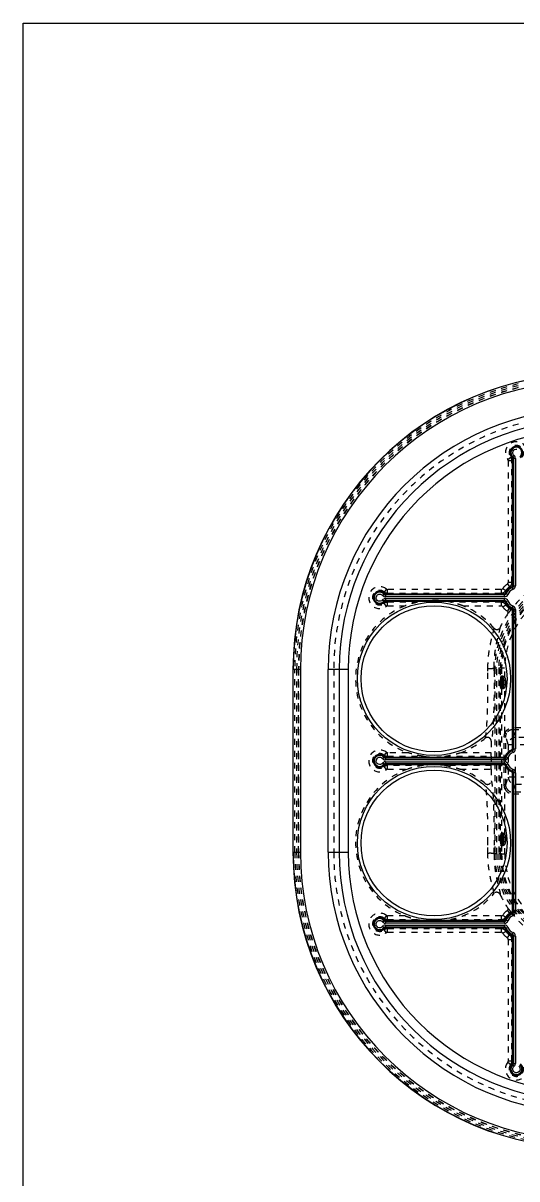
# Model space of a CAD drawing. Header units: millimetres. Extents: x -840 to 1682, y -9216 to -2117.
# Drawn here: x -590 to -454.7, y -2625.4 to -2308.7 of the extents above; entities that cross this region are included whole.
import ezdxf

# ---------------------------------------------------------------- set-up
doc = ezdxf.new("R2010")
doc.units = ezdxf.units.MM
doc.header["$LTSCALE"] = 16.335
doc.linetypes.add('HIDDEN', pattern=[0.2, 0.1, -0.1])
doc.layers.get('0').update_dxf_attribs({"linetype": 'CONTINUOUS'})
doc.layers.add('DEFAULT_2', color=8, linetype='HIDDEN')

msp = doc.modelspace()

# ---------------------------------------------------------------- linework, layer by layer
at = {"color": 7, "linetype": 'Continuous'}
for p, q in [((-455.93, -2427.793), (-455.43, -2427.168)), ((-455.855, -2462.827), (-455.855, -2427.949)), ((-455.055, -2427.949), (-455.855, -2427.949)), ((-455.555, -2427.949), (-455.555, -2462.839)), ((-455.055, -2427.949), (-455.055, -2462.839)), ((-455.697, -2463.773), (-455.983, -2463.026)), ((-455.855, -2462.839), (-455.055, -2462.839)), ((-491.489, -2465.483), (-490.864, -2464.983)), ((-490.864, -2467.233), (-491.489, -2466.733)), ((-490.708, -2465.058), (-490.708, -2465.858)), ((-490.708, -2465.058), (-458.074, -2465.058)), ((-458.074, -2465.358), (-490.708, -2465.358)), ((-490.708, -2466.358), (-490.708, -2467.158)), ((-490.708, -2466.358), (-458.074, -2466.358)), ((-490.708, -2466.858), (-458.074, -2466.858)), ((-458.074, -2465.858), (-490.706, -2465.858)), ((-458.074, -2465.858), (-458.074, -2465.058)), ((-458.074, -2467.158), (-458.074, -2466.358)), ((-457.884, -2464.92), (-457.75, -2464.982)), ((-457.75, -2464.982), (-457.14, -2465.215)), ((-458.086, -2467.158), (-490.708, -2467.158)), ((-457.887, -2467.287), (-457.14, -2467.001)), ((-455.993, -2469.187), (-455.931, -2469.053)), ((-455.931, -2469.053), (-455.697, -2468.443)), ((-455.855, -2507.55), (-455.855, -2469.377)), ((-455.055, -2469.377), (-455.855, -2469.377)), ((-455.555, -2469.377), (-455.555, -2507.562)), ((-455.055, -2469.377), (-455.055, -2507.562)), ((-516.037, -2485.831), (-516.037, -2535.831)), ((-513.983, -2485.831), (-516.037, -2485.831)), ((-515.98, -2535.831), (-515.98, -2485.831)), ((-513.983, -2485.831), (-513.983, -2535.831)), ((-506.381, -2535.831), (-506.381, -2485.831)), ((-500.881, -2485.831), (-506.381, -2485.831)), ((-503.381, -2485.831), (-503.381, -2535.831)), ((-500.881, -2485.831), (-500.881, -2535.831)), ((-455.697, -2508.496), (-455.983, -2507.749)), ((-455.855, -2507.562), (-455.055, -2507.562)), ((-491.489, -2510.206), (-490.864, -2509.706)), ((-490.708, -2509.781), (-490.708, -2510.581)), ((-490.708, -2509.781), (-458.074, -2509.781)), ((-458.074, -2510.081), (-490.708, -2510.081)), ((-490.708, -2511.081), (-490.708, -2511.881)), ((-490.708, -2511.081), (-458.074, -2511.081)), ((-458.074, -2510.581), (-490.706, -2510.581)), ((-458.074, -2510.581), (-458.074, -2509.781)), ((-458.074, -2511.881), (-458.074, -2511.081)), ((-457.884, -2509.643), (-457.75, -2509.705)), ((-457.75, -2509.705), (-457.14, -2509.938)), ((-490.864, -2511.956), (-491.489, -2511.456)), ((-490.708, -2511.581), (-458.074, -2511.581)), ((-458.086, -2511.881), (-490.708, -2511.881)), ((-457.887, -2512.01), (-457.14, -2511.724)), ((-455.993, -2513.91), (-455.931, -2513.777)), ((-455.931, -2513.777), (-455.697, -2513.166)), ((-455.855, -2552.274), (-455.855, -2514.1)), ((-455.055, -2514.1), (-455.855, -2514.1)), ((-455.555, -2514.1), (-455.555, -2552.285)), ((-455.055, -2514.1), (-455.055, -2552.285)), ((-516.037, -2535.831), (-513.983, -2535.831)), ((-506.381, -2535.831), (-500.881, -2535.831)), ((-455.855, -2552.285), (-455.055, -2552.285)), ((-491.489, -2554.93), (-490.864, -2554.43)), ((-490.708, -2554.505), (-490.708, -2555.305)), ((-490.708, -2554.505), (-458.074, -2554.505)), ((-458.074, -2554.805), (-490.708, -2554.805)), ((-458.074, -2555.305), (-490.706, -2555.305)), ((-458.074, -2555.305), (-458.074, -2554.505)), ((-457.884, -2554.366), (-457.75, -2554.428)), ((-457.75, -2554.428), (-457.14, -2554.662)), ((-455.697, -2553.219), (-455.983, -2552.472)), ((-490.864, -2556.68), (-491.489, -2556.18)), ((-490.708, -2555.805), (-490.708, -2556.605)), ((-490.708, -2555.805), (-458.074, -2555.805)), ((-490.708, -2556.305), (-458.074, -2556.305)), ((-458.086, -2556.605), (-490.708, -2556.605)), ((-458.074, -2556.605), (-458.074, -2555.805)), ((-457.887, -2556.733), (-457.14, -2556.447)), ((-455.993, -2558.634), (-455.931, -2558.5)), ((-455.931, -2558.5), (-455.697, -2557.89)), ((-455.855, -2593.714), (-455.855, -2558.824)), ((-455.055, -2558.824), (-455.855, -2558.824)), ((-455.555, -2558.824), (-455.555, -2593.714)), ((-455.055, -2558.824), (-455.055, -2593.712)), ((-455.43, -2594.494), (-455.93, -2593.87)), ((-455.855, -2593.714), (-455.055, -2593.714))]:
    msp.add_line(p, q, dxfattribs=at)
msp.add_lwpolyline([(-589.987, -2308.684), (363.744, -2308.684), (363.744, -2703.581), (-589.987, -2703.581)], close=True)
for centre, radius in [((-477.381, -2488.331), 21), ((-477.381, -2488.331), 20), ((-477.381, -2533.331), 21), ((-477.381, -2533.331), 20)]:
    msp.add_circle(centre, radius, dxfattribs=at)
for centre, radius, start, end in [((-434.881, -2485.831), 81.156, 90, 180), ((-434.881, -2485.831), 81.099, 90, 180), ((-434.881, -2485.831), 79.102, 90, 180), ((-434.881, -2485.831), 71.5, 90, 180), ((-434.881, -2485.831), 68.5, 90, 180), ((-434.881, -2485.831), 66, 90, 180), ((-454.805, -2426.388), 1.8, 308.68219, 231.31781), ((-454.805, -2426.388), 1.5, 308.68219, 231.31781), ((-456.055, -2427.949), 0.2, 0, 51.31781), ((-456.055, -2427.949), 0.5, 0, 51.31781), ((-456.045, -2427.943), 0.988, 34.42455, 51.31266), ((-454.805, -2466.108), 3.3, 110.92483, 158.98658), ((-454.805, -2466.108), 3, 110.92483, 159.07517), ((-456.055, -2462.839), 0.5, 290.92483, 0), ((-456.055, -2462.839), 1, 290.92483, 360), ((-492.269, -2466.108), 1.8, 38.68219, 321.31781), ((-492.269, -2466.108), 1.5, 38.68219, 321.31781), ((-492.269, -2466.108), 1, 141.31781, 172.37296), ((-490.714, -2467.348), 0.988, 124.42455, 141.31266), ((-490.742, -2464.9), 0.946, 218.68971, 222.48025), ((-490.719, -2464.878), 0.977, 222.51886, 235.70263), ((-490.71, -2464.863), 0.994, 235.775, 253.01794), ((-490.708, -2464.858), 0.5, 218.68219, 270), ((-490.708, -2467.358), 0.5, 90, 141.31781), ((-490.706, -2464.842), 1.016, 253.10685, 269.9714), ((-490.708, -2464.858), 0.2, 218.68219, 270), ((-458.074, -2464.858), 0.5, 270, 339.07517), ((-458.074, -2464.858), 1, 270, 339.07517), ((-458.074, -2467.358), 1, 20.92483, 90), ((-458.074, -2467.358), 0.5, 20.92483, 90), ((-454.805, -2466.108), 2.5, 110.92483, 159.07517), ((-490.708, -2467.358), 0.2, 90, 141.31781), ((-454.805, -2466.108), 3.3, 200.92483, 248.98658), ((-454.805, -2466.108), 3, 200.92483, 249.07517), ((-454.805, -2466.108), 2.5, 200.92483, 249.07517), ((-456.055, -2469.377), 0.5, 0, 69.07517), ((-456.055, -2469.377), 1, 0, 69.07517), ((-454.805, -2510.831), 3.3, 110.92483, 158.98658), ((-454.805, -2510.831), 3, 110.92483, 159.07517), ((-456.055, -2507.562), 0.5, 290.92483, 0), ((-456.055, -2507.562), 1, 290.92483, 360), ((-492.269, -2510.831), 1.8, 38.68219, 321.31781), ((-492.269, -2510.831), 1.5, 38.68219, 321.31781), ((-492.269, -2510.831), 1, 141.31781, 172.37296), ((-490.714, -2512.072), 0.988, 124.42455, 141.31266), ((-490.742, -2509.623), 0.946, 218.68971, 222.48025), ((-490.719, -2509.602), 0.977, 222.51886, 235.70263), ((-490.71, -2509.586), 0.994, 235.775, 253.01794), ((-490.708, -2509.581), 0.5, 218.68219, 270), ((-490.706, -2509.565), 1.016, 253.10685, 269.9714), ((-490.708, -2509.581), 0.2, 218.68219, 270), ((-458.074, -2509.581), 0.5, 270, 339.07517), ((-458.074, -2509.581), 1, 270, 339.07517), ((-458.074, -2512.081), 1, 20.92483, 90), ((-454.805, -2510.831), 2.5, 110.92483, 159.07517), ((-490.708, -2512.081), 0.5, 90, 141.31781), ((-490.708, -2512.081), 0.2, 90, 141.31781), ((-458.074, -2512.081), 0.5, 20.92483, 90), ((-454.805, -2510.831), 3.3, 200.92483, 248.98658), ((-454.805, -2510.831), 3, 200.92483, 249.07517), ((-454.805, -2510.831), 2.5, 200.92483, 249.07517), ((-456.055, -2514.1), 0.5, 0, 69.07517), ((-456.055, -2514.1), 1, 0, 69.07517), ((-434.881, -2535.831), 81.156, 180, 270), ((-434.881, -2535.831), 81.099, 180, 270), ((-434.881, -2535.831), 79.102, 180, 270), ((-434.881, -2535.831), 71.5, 180, 270), ((-434.881, -2535.831), 68.5, 180, 270), ((-434.881, -2535.831), 66, 180, 270), ((-456.055, -2552.285), 0.5, 290.92483, 360), ((-456.055, -2552.285), 1, 290.92483, 360), ((-492.269, -2555.555), 1.8, 38.68219, 321.31781), ((-492.269, -2555.555), 1.5, 38.68219, 321.31781), ((-492.269, -2555.555), 1, 141.31781, 163.17908), ((-490.71, -2554.31), 0.994, 235.775, 253.01794), ((-490.708, -2554.305), 0.5, 218.68219, 270), ((-490.706, -2554.288), 1.016, 253.10685, 269.9714), ((-490.708, -2554.305), 0.2, 218.68219, 270), ((-458.074, -2554.305), 0.5, 270, 339.07517), ((-458.074, -2554.305), 1, 270, 339.07517), ((-454.805, -2555.555), 3.3, 110.92483, 158.98658), ((-454.805, -2555.555), 3, 110.92483, 159.07517), ((-454.805, -2555.555), 2.5, 110.92483, 159.07517), ((-490.712, -2556.797), 0.991, 124.42079, 141.31273), ((-490.708, -2556.805), 0.5, 90, 141.31781), ((-490.708, -2556.805), 0.2, 90, 141.31781), ((-458.074, -2556.805), 1, 20.92483, 90), ((-458.074, -2556.805), 0.5, 20.92483, 90), ((-454.805, -2555.555), 3.3, 200.92483, 248.98658), ((-454.805, -2555.555), 3, 200.92483, 249.07517), ((-454.805, -2555.555), 2.5, 200.92483, 249.07517), ((-456.055, -2558.824), 0.5, 0, 69.07517), ((-456.055, -2558.824), 1, 0, 69.07517), ((-454.805, -2595.275), 1.8, 128.68219, 51.31781), ((-454.805, -2595.275), 1.5, 128.68219, 51.31781), ((-456.055, -2593.714), 0.2, 308.68219, 0), ((-456.055, -2593.714), 0.5, 308.68219, 360), ((-454.805, -2595.275), 1, 231.31781, 253.17908), ((-456.013, -2593.747), 0.946, 308.68971, 312.48025), ((-456.034, -2593.725), 0.977, 312.51886, 325.70263), ((-456.049, -2593.716), 0.994, 325.775, 343.01794), ((-456.071, -2593.711), 1.016, 343.10685, 359.9714)]:
    msp.add_arc(centre, radius, start, end, dxfattribs=at)
for points, knots in [([(-455.427, -2427.171), (-455.593, -2427.038), (-455.846, -2426.651), (-455.791, -2425.968), (-455.338, -2425.455), (-454.883, -2425.368), (-454.672, -2425.396)], [0, 0, 0, 0, 0.2501076, 0.5000262, 0.7499522, 1, 1, 1, 1]), ([(-491.486, -2466.73), (-491.619, -2466.897), (-492.006, -2467.149), (-492.689, -2467.095), (-493.202, -2466.641), (-493.289, -2466.187), (-493.26, -2465.975)], [0, 0, 0, 0, 0.2501076, 0.5000262, 0.7499522, 1, 1, 1, 1]), ([(-493.05, -2465.483), (-492.957, -2465.367), (-492.714, -2465.174), (-492.263, -2465.074), (-491.813, -2465.179), (-491.573, -2465.375), (-491.48, -2465.491)], [0, 0, 0, 0, 0.250023, 0.4999614, 0.7499095, 1, 1, 1, 1]), ([(-491.486, -2511.454), (-491.619, -2511.62), (-492.006, -2511.873), (-492.689, -2511.818), (-493.202, -2511.364), (-493.289, -2510.91), (-493.26, -2510.699)], [0, 0, 0, 0, 0.2501076, 0.5000262, 0.7499522, 1, 1, 1, 1]), ([(-493.05, -2510.206), (-492.957, -2510.09), (-492.714, -2509.897), (-492.263, -2509.797), (-491.813, -2509.903), (-491.573, -2510.098), (-491.48, -2510.214)], [0, 0, 0, 0, 0.250023, 0.4999614, 0.7499095, 1, 1, 1, 1]), ([(-491.486, -2556.177), (-491.558, -2556.267), (-491.734, -2556.422), (-492.162, -2556.595), (-492.773, -2556.515), (-493.186, -2556.059), (-493.287, -2555.608), (-493.26, -2555.375), (-493.227, -2555.265)], [0, 0, 0, 0, 0.1258467, 0.2519455, 0.5000042, 0.7480695, 0.8741618, 1, 1, 1, 1]), ([(-493.05, -2554.93), (-492.957, -2554.813), (-492.714, -2554.62), (-492.263, -2554.52), (-491.813, -2554.626), (-491.573, -2554.821), (-491.48, -2554.938)], [0, 0, 0, 0, 0.250023, 0.4999614, 0.7499095, 1, 1, 1, 1]), ([(-455.43, -2596.056), (-455.546, -2595.963), (-455.739, -2595.72), (-455.839, -2595.269), (-455.733, -2594.819), (-455.538, -2594.579), (-455.422, -2594.486)], [0, 0, 0, 0, 0.250023, 0.4999614, 0.7499095, 1, 1, 1, 1]), ([(-454.182, -2594.492), (-454.092, -2594.563), (-453.937, -2594.739), (-453.764, -2595.168), (-453.844, -2595.779), (-454.3, -2596.192), (-454.751, -2596.293), (-454.984, -2596.265), (-455.094, -2596.232)], [0, 0, 0, 0, 0.1258467, 0.2519455, 0.5000042, 0.7480695, 0.8741618, 1, 1, 1, 1])]:
    msp.add_open_spline(points, degree=3, knots=knots, dxfattribs=at)
for points in [[(-455.055, -2427.949), (-455.055, -2427.752), (-455.117, -2427.548), (-455.228, -2427.385)], [(-455.911, -2462.978), (-455.931, -2462.999), (-455.956, -2463.015), (-455.983, -2463.026)], [(-455.855, -2462.827), (-455.852, -2462.881), (-455.873, -2462.939), (-455.911, -2462.978)], [(-490.708, -2466.358), (-490.905, -2466.358), (-491.109, -2466.421), (-491.271, -2466.532)], [(-457.989, -2465.039), (-458.015, -2465.051), (-458.045, -2465.058), (-458.074, -2465.058)], [(-457.924, -2464.991), (-457.942, -2465.011), (-457.965, -2465.028), (-457.989, -2465.039)], [(-457.885, -2464.925), (-457.893, -2464.949), (-457.907, -2464.972), (-457.924, -2464.991)], [(-458.086, -2467.158), (-458.032, -2467.155), (-457.973, -2467.177), (-457.935, -2467.214)], [(-457.935, -2467.214), (-457.914, -2467.234), (-457.897, -2467.26), (-457.887, -2467.287)], [(-455.988, -2469.189), (-455.964, -2469.197), (-455.941, -2469.211), (-455.922, -2469.228)], [(-455.922, -2469.228), (-455.902, -2469.246), (-455.885, -2469.268), (-455.873, -2469.293)], [(-455.873, -2469.293), (-455.861, -2469.319), (-455.855, -2469.348), (-455.855, -2469.377)], [(-455.911, -2507.701), (-455.931, -2507.722), (-455.956, -2507.739), (-455.983, -2507.749)], [(-455.855, -2507.55), (-455.852, -2507.604), (-455.873, -2507.663), (-455.911, -2507.701)], [(-490.708, -2511.081), (-490.905, -2511.081), (-491.109, -2511.144), (-491.271, -2511.255)], [(-457.989, -2509.763), (-458.015, -2509.775), (-458.045, -2509.781), (-458.074, -2509.781)], [(-457.924, -2509.714), (-457.942, -2509.734), (-457.965, -2509.751), (-457.989, -2509.763)], [(-457.885, -2509.648), (-457.893, -2509.672), (-457.907, -2509.695), (-457.924, -2509.714)], [(-458.086, -2511.881), (-458.032, -2511.879), (-457.973, -2511.9), (-457.935, -2511.938)], [(-457.935, -2511.938), (-457.914, -2511.958), (-457.897, -2511.983), (-457.887, -2512.01)], [(-455.988, -2513.912), (-455.964, -2513.92), (-455.941, -2513.934), (-455.922, -2513.951)], [(-455.922, -2513.951), (-455.902, -2513.969), (-455.885, -2513.991), (-455.873, -2514.016)], [(-455.873, -2514.016), (-455.861, -2514.042), (-455.855, -2514.072), (-455.855, -2514.1)], [(-455.911, -2552.424), (-455.931, -2552.445), (-455.956, -2552.462), (-455.983, -2552.472)], [(-455.855, -2552.274), (-455.852, -2552.327), (-455.873, -2552.386), (-455.911, -2552.424)], [(-491.48, -2554.938), (-491.42, -2555.012), (-491.349, -2555.078), (-491.27, -2555.132)], [(-457.989, -2554.486), (-458.015, -2554.498), (-458.045, -2554.505), (-458.074, -2554.505)], [(-457.924, -2554.437), (-457.942, -2554.458), (-457.965, -2554.474), (-457.989, -2554.486)], [(-457.885, -2554.371), (-457.893, -2554.396), (-457.907, -2554.418), (-457.924, -2554.437)], [(-490.708, -2555.805), (-490.905, -2555.805), (-491.109, -2555.867), (-491.271, -2555.978)], [(-458.086, -2556.605), (-458.032, -2556.602), (-457.973, -2556.623), (-457.935, -2556.661)], [(-457.935, -2556.661), (-457.914, -2556.681), (-457.897, -2556.706), (-457.887, -2556.733)], [(-455.988, -2558.635), (-455.964, -2558.643), (-455.941, -2558.657), (-455.922, -2558.674)], [(-455.922, -2558.674), (-455.902, -2558.692), (-455.885, -2558.715), (-455.873, -2558.739)], [(-455.873, -2558.739), (-455.861, -2558.765), (-455.855, -2558.795), (-455.855, -2558.824)]]:
    msp.add_open_spline(points, degree=3, dxfattribs=at)
at = {"layer": 'DEFAULT_2', "color": 8, "linetype": 'HIDDEN'}
for p, q in [((-457.162, -2428.243), (-456.376, -2427.625)), ((-457.055, -2428.553), (-457.055, -2461.932)), ((-457.055, -2428.553), (-456.055, -2428.553)), ((-456.055, -2461.932), (-456.055, -2428.553)), ((-490.414, -2463.751), (-491.032, -2464.537)), ((-458.563, -2463.633), (-457.728, -2464.183)), ((-457.28, -2462.35), (-456.73, -2463.185)), ((-456.055, -2461.932), (-457.055, -2461.932)), ((-490.104, -2464.858), (-490.104, -2463.858)), ((-458.98, -2463.858), (-490.104, -2463.858)), ((-490.104, -2464.858), (-458.98, -2464.858)), ((-458.98, -2463.858), (-458.98, -2464.858)), ((-490.414, -2468.465), (-491.032, -2467.679)), ((-490.104, -2468.358), (-490.104, -2467.358)), ((-481.866, -2467.358), (-490.104, -2467.358)), ((-490.104, -2468.358), (-485.322, -2468.358)), ((-458.98, -2467.358), (-472.895, -2467.358)), ((-469.439, -2468.358), (-458.98, -2468.358)), ((-458.98, -2467.358), (-458.98, -2468.358)), ((-458.563, -2468.583), (-457.728, -2468.033)), ((-457.28, -2469.866), (-456.73, -2469.031)), ((-457.055, -2470.358), (-457.055, -2470.284)), ((-515.537, -2535.831), (-515.537, -2485.831)), ((-515.039, -2485.831), (-515.039, -2535.831)), ((-514.539, -2535.831), (-514.539, -2485.831)), ((-514.484, -2485.831), (-514.484, -2535.831)), ((-504.881, -2485.831), (-504.881, -2535.831)), ((-460.916, -2485.331), (-460.207, -2485.331)), ((-460.706, -2485.331), (-460.706, -2536.331)), ((-460.207, -2536.331), (-460.207, -2485.331)), ((-459.656, -2485.331), (-459.656, -2536.326)), ((-459.656, -2485.331), (-457.96, -2485.331)), ((-459.156, -2536.331), (-459.156, -2485.331)), ((-458.859, -2485.331), (-458.859, -2487.592)), ((-457.96, -2487.947), (-457.96, -2485.331)), ((-459.144, -2489.095), (-459.144, -2489.568)), ((-458.482, -2489.095), (-459.144, -2489.095)), ((-459.08, -2487.813), (-458.859, -2487.592)), ((-458.923, -2489.095), (-458.923, -2489.568)), ((-458.659, -2487.992), (-458.879, -2488.213)), ((-458.482, -2489.568), (-458.482, -2489.095)), ((-458.258, -2488.791), (-458.478, -2489.011)), ((-457.96, -2487.947), (-458.383, -2488.196)), ((-458.239, -2488.748), (-458.239, -2489.914)), ((-458.239, -2488.748), (-457.74, -2488.748)), ((-457.74, -2489.914), (-457.74, -2488.748)), ((-458.482, -2489.568), (-459.144, -2489.568)), ((-458.859, -2491.07), (-459.08, -2490.849)), ((-458.879, -2490.45), (-458.659, -2490.67)), ((-458.859, -2491.07), (-458.859, -2530.592)), ((-458.478, -2489.652), (-458.258, -2489.872)), ((-458.383, -2490.466), (-457.96, -2490.716)), ((-458.239, -2489.914), (-457.74, -2489.914)), ((-457.96, -2503.17), (-457.96, -2490.716)), ((-455.761, -2502.251), (-455.761, -2501.768)), ((-450.313, -2501.768), (-455.761, -2501.768)), ((-458.125, -2517.371), (-458.125, -2504.292)), ((-457.718, -2504.292), (-458.125, -2504.292)), ((-457.517, -2503.382), (-457.96, -2503.17)), ((-457.718, -2517.371), (-457.718, -2504.292)), ((-457.04, -2506.366), (-457.718, -2504.292)), ((-455.761, -2502.251), (-455.048, -2504.434)), ((-455.761, -2502.251), (-450.313, -2502.251)), ((-449.277, -2504.434), (-455.048, -2504.434)), ((-461.729, -2505.397), (-461.729, -2508.581)), ((-457.04, -2506.366), (-457.04, -2515.297)), ((-457.04, -2506.366), (-448.649, -2506.366)), ((-455.055, -2514.1), (-455.055, -2507.562)), ((-490.414, -2508.474), (-491.032, -2509.26)), ((-490.104, -2509.581), (-490.104, -2508.581)), ((-484.588, -2508.581), (-490.104, -2508.581)), ((-490.104, -2509.581), (-480.286, -2509.581)), ((-474.476, -2509.581), (-461.677, -2509.581)), ((-461.729, -2508.581), (-470.174, -2508.581)), ((-461.677, -2509.581), (-461.677, -2512.081)), ((-490.414, -2513.188), (-491.032, -2512.403)), ((-490.104, -2513.081), (-490.104, -2512.081)), ((-480.286, -2512.081), (-490.104, -2512.081)), ((-490.104, -2513.081), (-484.588, -2513.081)), ((-461.677, -2512.081), (-474.476, -2512.081)), ((-470.174, -2513.081), (-461.729, -2513.081)), ((-461.729, -2513.081), (-461.729, -2516.266)), ((-457.718, -2517.371), (-458.125, -2517.371)), ((-457.718, -2517.371), (-457.04, -2515.297)), ((-448.649, -2515.297), (-457.04, -2515.297)), ((-455.048, -2517.229), (-455.761, -2519.411)), ((-455.048, -2517.229), (-449.277, -2517.229)), ((-457.517, -2518.281), (-457.96, -2518.492)), ((-457.96, -2530.947), (-457.96, -2518.492)), ((-455.761, -2519.411), (-455.761, -2519.894)), ((-450.313, -2519.411), (-455.761, -2519.411)), ((-455.761, -2519.894), (-450.313, -2519.894)), ((-459.144, -2532.095), (-459.144, -2532.567)), ((-459.144, -2532.095), (-458.482, -2532.095)), ((-459.144, -2532.568), (-458.482, -2532.568)), ((-459.08, -2530.813), (-458.859, -2530.592)), ((-458.923, -2532.095), (-458.923, -2532.568)), ((-458.659, -2530.992), (-458.879, -2531.213)), ((-458.482, -2532.568), (-458.482, -2532.095)), ((-458.258, -2531.791), (-458.478, -2532.011)), ((-458.478, -2532.652), (-458.258, -2532.872)), ((-457.96, -2530.947), (-458.382, -2531.196)), ((-458.239, -2531.748), (-458.239, -2532.914)), ((-458.239, -2531.748), (-457.74, -2531.748)), ((-458.239, -2532.914), (-457.74, -2532.914)), ((-457.74, -2532.914), (-457.74, -2531.748)), ((-460.207, -2536.331), (-460.916, -2536.331)), ((-458.859, -2536.331), (-459.656, -2536.33)), ((-458.859, -2534.07), (-459.08, -2533.849)), ((-458.879, -2533.45), (-458.659, -2533.67)), ((-458.859, -2534.07), (-458.859, -2536.331)), ((-458.859, -2536.331), (-457.96, -2536.339)), ((-458.383, -2533.466), (-457.96, -2533.716)), ((-457.96, -2536.34), (-457.96, -2533.716)), ((-457.28, -2551.796), (-456.73, -2552.632)), ((-457.055, -2551.314), (-457.055, -2551.379)), ((-490.414, -2553.197), (-491.032, -2553.983)), ((-490.104, -2554.305), (-490.104, -2553.305)), ((-485.322, -2553.305), (-490.104, -2553.305)), ((-490.104, -2554.305), (-481.866, -2554.305)), ((-472.895, -2554.305), (-458.98, -2554.305)), ((-458.98, -2553.305), (-469.439, -2553.305)), ((-458.98, -2553.305), (-458.98, -2554.305)), ((-458.563, -2553.08), (-457.728, -2553.63)), ((-490.414, -2557.912), (-491.032, -2557.126)), ((-490.104, -2557.805), (-490.104, -2556.805)), ((-458.98, -2556.805), (-490.104, -2556.805)), ((-490.104, -2557.805), (-458.98, -2557.805)), ((-458.98, -2556.805), (-458.98, -2557.805)), ((-458.563, -2558.03), (-457.728, -2557.48)), ((-457.28, -2559.313), (-456.73, -2558.478)), ((-457.055, -2559.73), (-457.055, -2593.11)), ((-457.055, -2559.73), (-456.055, -2559.73)), ((-456.055, -2593.11), (-456.055, -2559.73)), ((-457.162, -2593.419), (-456.376, -2594.038)), ((-456.055, -2593.11), (-457.055, -2593.11))]:
    msp.add_line(p, q, dxfattribs=at)
for centre, radius, start, end in [((-434.881, -2485.831), 80.657, 90, 180), ((-434.881, -2485.831), 80.158, 90, 180), ((-434.881, -2485.831), 79.659, 90, 180), ((-434.881, -2485.831), 79.603, 90, 180), ((-434.881, -2485.831), 70, 90, 180), ((-454.805, -2426.388), 3, 321.78679, 218.21321), ((-454.805, -2426.388), 2, 321.78679, 218.21321), ((-457.555, -2428.553), 0.5, 0, 38.21321), ((-457.555, -2428.553), 1.5, 0, 38.21321), ((-435.381, -2485.331), 25.325, 90, 180), ((-435.381, -2485.331), 24.826, 90, 180), ((-492.269, -2466.108), 3, 51.78679, 308.21321), ((-490.104, -2463.358), 0.5, 231.78679, 270), ((-435.381, -2485.331), 24.275, 90, 180), ((-435.381, -2485.331), 23.776, 90, 180), ((-458.98, -2463.358), 0.5, 270, 326.63299), ((-435.381, -2485.331), 23.478, 90, 180), ((-454.805, -2466.108), 4.5, 123.36701, 146.63299), ((-435.381, -2485.331), 22.579, 90, 180), ((-454.805, -2466.108), 3.5, 123.36701, 146.63299), ((-457.555, -2461.932), 0.5, 303.36701, 0), ((-457.555, -2461.932), 1.5, 303.36701, 360), ((-492.269, -2466.108), 2, 51.78679, 308.21321), ((-490.104, -2463.358), 1.5, 231.78679, 270), ((-477.381, -2488.331), 21.448, 77.92769, 102.07231), ((-458.98, -2463.358), 1.5, 270, 326.63299), ((-435.381, -2485.331), 26.296, 127.85025, 142.7868), ((-477.381, -2488.331), 21.494, 111.68315, 250.40988), ((-490.104, -2468.858), 1.5, 90, 128.21321), ((-490.104, -2468.858), 0.5, 90, 128.21321), ((-477.381, -2488.331), 21.494, 40.16266, 68.31685), ((-458.98, -2468.858), 1.5, 33.36701, 90), ((-458.98, -2468.858), 0.5, 33.36701, 90), ((-454.805, -2466.108), 4.5, 213.36701, 236.63299), ((-454.805, -2466.108), 3.5, 213.36701, 236.63299), ((-457.555, -2470.284), 0.5, 0, 56.63299), ((-457.555, -2470.284), 1.5, 34.79661, 56.63299), ((-435.381, -2485.331), 26.349, 145.34385, 155.11942), ((-764.512, -2488.276), 301.923, 0.37787, 0.53351), ((-776.868, -2488.273), 315.966, 0.37787, 0.53351), ((-773.493, -2488.33), 310.904, 359.99976, 0.37691), ((-459.48, -2489.014), 1.002, 0.18222, 53.15725), ((-458.36, -2487.593), 0.499, 179.92139, 233.16016), ((-459.26, -2488.794), 1.002, 0.1814, 53.15612), ((-458.579, -2490.851), 0.501, 126.82797, 179.82417), ((-459.48, -2489.649), 1.002, 306.83818, 359.8235), ((-458.358, -2491.071), 0.501, 126.98133, 179.93726), ((-459.26, -2489.869), 1.002, 306.84285, 359.81788), ((-477.381, -2488.331), 21.494, 289.59012, 310.64302), ((-462.727, -2505.4), 1.002, 90.20299, 130.71286), ((-492.269, -2510.831), 3, 51.78679, 308.21321), ((-492.269, -2510.831), 2, 51.78679, 308.21321), ((-490.104, -2508.081), 1.5, 231.78679, 270), ((-490.104, -2508.081), 0.5, 231.78679, 270), ((-477.381, -2488.331), 21.448, 262.21628, 277.78372), ((-477.381, -2533.331), 21.494, 109.59012, 248.31685), ((-490.104, -2513.581), 1.5, 90, 128.21321), ((-490.104, -2513.581), 0.5, 90, 128.21321), ((-477.381, -2533.331), 21.448, 82.21628, 97.78372), ((-477.381, -2533.331), 21.494, 49.35698, 70.40988), ((-458.579, -2530.812), 0.501, 180.17648, 233.17158), ((-459.48, -2532.014), 1.002, 0.1765, 53.16182), ((-459.48, -2532.648), 1.002, 306.84275, 359.81778), ((-458.36, -2530.593), 0.499, 179.91869, 233.16282), ((-459.26, -2531.794), 1.002, 0.18211, 53.15714), ((-459.26, -2532.869), 1.002, 306.84302, 359.8181), ((-434.881, -2535.831), 80.657, 180, 270), ((-434.881, -2535.831), 80.158, 180, 270), ((-434.881, -2535.831), 79.659, 180, 270), ((-434.881, -2535.831), 79.603, 180, 270), ((-434.881, -2535.831), 70, 180, 270), ((-768.223, -2533.356), 305.634, 359.46714, 359.89725), ((-783.238, -2533.343), 322.335, 359.4688, 359.89559), ((-435.381, -2536.331), 25.325, 180, 270), ((-435.381, -2536.331), 24.826, 180, 270), ((-435.381, -2536.53), 24.276, 179.5163, 270), ((-435.381, -2536.53), 23.776, 179.51575, 270), ((-435.381, -2536.53), 23.479, 179.51575, 270), ((-458.358, -2534.071), 0.501, 126.98125, 179.93736), ((-435.381, -2536.53), 22.58, 179.51596, 270), ((-477.381, -2533.331), 21.494, 291.68315, 319.83731), ((-435.381, -2536.331), 26.349, 204.88052, 214.65615), ((-454.805, -2555.555), 4.5, 123.36701, 146.63299), ((-457.555, -2551.379), 0.5, 303.36701, 0), ((-457.555, -2551.379), 1.5, 303.36701, 325.20339), ((-435.381, -2536.331), 26.296, 217.2132, 232.14975), ((-492.269, -2555.555), 3, 51.78679, 308.21321), ((-492.269, -2555.555), 2, 51.78679, 308.21321), ((-490.104, -2552.805), 1.5, 231.78679, 270), ((-490.104, -2552.805), 0.5, 231.78679, 270), ((-477.381, -2533.331), 21.448, 257.92769, 282.07231), ((-458.98, -2552.805), 0.5, 270, 326.63299), ((-458.98, -2552.805), 1.5, 270, 326.63299), ((-454.805, -2555.555), 3.5, 123.36701, 146.63299), ((-490.104, -2558.305), 1.5, 90, 128.21321), ((-490.104, -2558.305), 0.5, 90, 128.21321), ((-458.98, -2558.305), 1.5, 33.36701, 90), ((-458.98, -2558.305), 0.5, 33.36701, 90), ((-454.805, -2555.555), 4.5, 213.36701, 236.63299), ((-454.805, -2555.555), 3.5, 213.36701, 236.63299), ((-457.555, -2559.73), 1.5, 0, 56.63299), ((-457.555, -2559.73), 0.5, 0, 56.63299), ((-454.805, -2595.275), 3, 141.78679, 38.21321), ((-457.555, -2593.11), 0.5, 321.78679, 0), ((-457.555, -2593.11), 1.5, 321.78679, 360), ((-454.805, -2595.275), 2, 141.78679, 38.21321)]:
    msp.add_arc(centre, radius, start, end, dxfattribs=at)
for centre, start_param, end_param in [((-461.729, -2509.581), -1.5707963, 0), ((-461.729, -2512.081), -3.1415927, -1.5707963)]:
    msp.add_ellipse(centre, major_axis=(0, 1), ratio=0.0524078, start_param=start_param, end_param=end_param, dxfattribs=at)
for points, knots in [([(-481.866, -2467.358), (-482.186, -2467.426), (-482.664, -2467.539), (-483.294, -2467.709), (-483.76, -2467.844), (-484.144, -2467.963), (-484.445, -2468.061), (-484.663, -2468.134), (-484.873, -2468.205), (-485.038, -2468.263), (-485.159, -2468.304), (-485.232, -2468.331), (-485.286, -2468.346), (-485.313, -2468.358), (-485.322, -2468.358)], [0, 0, 0, 0, 0.2725617, 0.408489, 0.5437013, 0.6773544, 0.743057, 0.8074186, 0.8695102, 0.9273384, 0.9532882, 0.9757164, 0.9923755, 1, 1, 1, 1]), ([(-469.439, -2468.358), (-469.448, -2468.358), (-469.476, -2468.346), (-469.529, -2468.331), (-469.603, -2468.304), (-469.723, -2468.263), (-469.889, -2468.205), (-470.098, -2468.134), (-470.317, -2468.061), (-470.618, -2467.963), (-471.001, -2467.844), (-471.468, -2467.709), (-472.098, -2467.539), (-472.575, -2467.426), (-472.895, -2467.358)], [0, 0, 0, 0, 0.0076245, 0.0242835, 0.0467117, 0.0726616, 0.1304897, 0.1925814, 0.2569429, 0.3226455, 0.4562987, 0.591511, 0.7274383, 1, 1, 1, 1]), ([(-456.323, -2469.428), (-456.401, -2469.531), (-456.55, -2469.727), (-456.73, -2469.961), (-456.859, -2470.125), (-456.939, -2470.226), (-457.002, -2470.3), (-457.037, -2470.345), (-457.053, -2470.356)], [0, 0, 0, 0, 0.3297613, 0.623749, 0.7501264, 0.8600989, 0.9492507, 1, 1, 1, 1]), ([(-462.602, -2485.465), (-462.61, -2484.665), (-462.561, -2483.137), (-462.328, -2480.992), (-462.003, -2479.137), (-461.656, -2477.601), (-461.376, -2476.525), (-461.191, -2475.821), (-461.085, -2475.408), (-461.006, -2475.07), (-460.955, -2474.805), (-460.935, -2474.613), (-460.94, -2474.506), (-460.954, -2474.468)], [0, 0, 0, 0, 0.2150176, 0.410254, 0.5797591, 0.7210085, 0.8333265, 0.8786558, 0.9168237, 0.9478959, 0.9719646, 0.9891936, 1, 1, 1, 1]), ([(-460.955, -2474.468), (-460.848, -2474.595), (-460.566, -2474.798), (-460.052, -2474.857), (-459.573, -2474.665), (-459.353, -2474.396), (-459.284, -2474.246)], [0, 0, 0, 0, 0.2500474, 0.5000206, 0.7499064, 1, 1, 1, 1]), ([(-460.916, -2485.331), (-460.924, -2484.516), (-460.875, -2482.964), (-460.638, -2480.789), (-460.312, -2478.919), (-459.966, -2477.379), (-459.69, -2476.302), (-459.508, -2475.599), (-459.405, -2475.187), (-459.329, -2474.85), (-459.28, -2474.585), (-459.262, -2474.392), (-459.269, -2474.284), (-459.284, -2474.246)], [0, 0, 0, 0, 0.2174808, 0.4138228, 0.5832103, 0.7236046, 0.8348179, 0.8796262, 0.9173465, 0.9480741, 0.9719274, 0.9890927, 1, 1, 1, 1]), ([(-462.602, -2485.465), (-462.557, -2485.472), (-462.346, -2485.498), (-462.133, -2485.507), (-461.967, -2485.507)], [0, 0, 0, 0, 0.2174946, 1, 1, 1, 1]), ([(-461.967, -2485.507), (-461.841, -2485.507), (-461.608, -2485.499), (-461.292, -2485.467), (-461.073, -2485.424), (-460.956, -2485.377), (-460.921, -2485.346), (-460.917, -2485.331)], [0, 0, 0, 0, 0.3474658, 0.6460996, 0.8822223, 0.9562328, 1, 1, 1, 1]), ([(-463.381, -2504.641), (-463.364, -2504.617), (-463.335, -2504.556), (-463.277, -2504.386), (-463.211, -2504.084), (-463.137, -2503.619), (-463.066, -2503.021), (-462.997, -2502.296), (-462.904, -2501.092), (-462.805, -2499.322), (-462.711, -2496.927), (-462.642, -2494.233), (-462.598, -2491.334), (-462.589, -2489.344), (-462.589, -2488.331)], [0, 0, 0, 0, 0.0052093, 0.012408, 0.032968, 0.0617821, 0.0986686, 0.1433512, 0.1954604, 0.3201124, 0.4683288, 0.6349826, 0.8142797, 1, 1, 1, 1]), ([(-460.91, -2486.19), (-460.902, -2487.342), (-460.899, -2489.629), (-460.93, -2492.987), (-460.995, -2496.154), (-461.077, -2498.615), (-461.161, -2500.393), (-461.227, -2501.55), (-461.299, -2502.572), (-461.375, -2503.448), (-461.455, -2504.17), (-461.537, -2504.73), (-461.611, -2505.093), (-461.677, -2505.297), (-461.711, -2505.37), (-461.729, -2505.397)], [0, 0, 0, 0, 0.1795236, 0.3562651, 0.5230305, 0.6730384, 0.7398191, 0.8002026, 0.8535676, 0.899392, 0.9372133, 0.9666969, 0.9876054, 0.994844, 1, 1, 1, 1]), ([(-459.08, -2487.813), (-459.088, -2487.823), (-459.095, -2487.865), (-459.108, -2487.942), (-459.117, -2488.064), (-459.126, -2488.221), (-459.134, -2488.411), (-459.141, -2488.705), (-459.144, -2488.936), (-459.144, -2489.095)], [0, 0, 0, 0, 0.0296246, 0.0923551, 0.1877572, 0.312245, 0.4613341, 0.6298137, 1, 1, 1, 1]), ([(-458.879, -2488.213), (-458.885, -2488.219), (-458.889, -2488.248), (-458.899, -2488.301), (-458.905, -2488.385), (-458.911, -2488.494), (-458.916, -2488.624), (-458.922, -2488.827), (-458.923, -2488.986), (-458.923, -2489.095)], [0, 0, 0, 0, 0.0294748, 0.0927082, 0.1881562, 0.3124427, 0.4614811, 0.6299769, 1, 1, 1, 1]), ([(-457.96, -2487.947), (-458.055, -2487.876), (-458.204, -2487.785), (-458.409, -2487.697), (-458.548, -2487.651), (-458.666, -2487.621), (-458.759, -2487.6), (-458.819, -2487.595), (-458.851, -2487.588), (-458.859, -2487.592)], [0, 0, 0, 0, 0.362444, 0.5314313, 0.6831193, 0.810453, 0.9081269, 0.9720171, 1, 1, 1, 1]), ([(-458.382, -2488.196), (-458.409, -2488.146), (-458.453, -2488.076), (-458.528, -2488.015), (-458.585, -2487.993), (-458.621, -2487.987), (-458.656, -2487.986), (-458.659, -2487.992)], [0, 0, 0, 0, 0.4637162, 0.6551034, 0.7834222, 0.937355, 1, 1, 1, 1]), ([(-458.478, -2489.011), (-458.48, -2489.013), (-458.479, -2489.023), (-458.482, -2489.04), (-458.482, -2489.066), (-458.482, -2489.085), (-458.482, -2489.095)], [0, 0, 0, 0, 0.0998779, 0.3262164, 0.6396328, 1, 1, 1, 1]), ([(-458.239, -2488.748), (-458.239, -2488.7), (-458.251, -2488.509), (-458.314, -2488.322), (-458.382, -2488.196)], [0, 0, 0, 0, 0.25175, 1, 1, 1, 1]), ([(-458.258, -2488.791), (-458.256, -2488.789), (-458.247, -2488.776), (-458.243, -2488.761), (-458.239, -2488.748)], [0, 0, 0, 0, 0.1647549, 1, 1, 1, 1]), ([(-457.74, -2488.748), (-457.739, -2488.609), (-457.777, -2488.327), (-457.89, -2488.068), (-457.96, -2487.947)], [0, 0, 0, 0, 0.5000018, 1, 1, 1, 1]), ([(-459.08, -2490.849), (-459.083, -2490.846), (-459.088, -2490.834), (-459.097, -2490.796), (-459.107, -2490.72), (-459.117, -2490.599), (-459.126, -2490.441), (-459.134, -2490.252), (-459.141, -2489.957), (-459.144, -2489.726), (-459.144, -2489.568)], [0, 0, 0, 0, 0.0105973, 0.029515, 0.0926219, 0.1880999, 0.3124509, 0.4614363, 0.6298811, 1, 1, 1, 1]), ([(-458.923, -2489.568), (-458.923, -2489.677), (-458.922, -2489.836), (-458.916, -2490.039), (-458.911, -2490.169), (-458.905, -2490.277), (-458.898, -2490.362), (-458.889, -2490.414), (-458.885, -2490.444), (-458.879, -2490.45)], [0, 0, 0, 0, 0.3700962, 0.5385967, 0.6876544, 0.8120101, 0.9074891, 0.9706309, 1, 1, 1, 1]), ([(-458.859, -2491.07), (-458.851, -2491.074), (-458.819, -2491.068), (-458.759, -2491.062), (-458.666, -2491.042), (-458.547, -2491.012), (-458.409, -2490.965), (-458.204, -2490.878), (-458.055, -2490.786), (-457.96, -2490.716)], [0, 0, 0, 0, 0.0280261, 0.0919535, 0.1896319, 0.3170276, 0.4689334, 0.6379796, 1, 1, 1, 1]), ([(-458.659, -2490.67), (-458.655, -2490.677), (-458.622, -2490.676), (-458.563, -2490.667), (-458.483, -2490.617), (-458.425, -2490.541), (-458.396, -2490.492), (-458.382, -2490.467)], [0, 0, 0, 0, 0.0624512, 0.2170881, 0.5333166, 0.7671502, 1, 1, 1, 1]), ([(-458.482, -2489.568), (-458.482, -2489.578), (-458.482, -2489.597), (-458.482, -2489.622), (-458.479, -2489.639), (-458.48, -2489.65), (-458.478, -2489.652)], [0, 0, 0, 0, 0.3603756, 0.6737938, 0.9001289, 1, 1, 1, 1]), ([(-458.382, -2490.467), (-458.314, -2490.341), (-458.251, -2490.154), (-458.239, -2489.962), (-458.239, -2489.914)], [0, 0, 0, 0, 0.7481157, 1, 1, 1, 1]), ([(-458.239, -2489.914), (-458.241, -2489.909), (-458.245, -2489.894), (-458.251, -2489.879), (-458.258, -2489.872)], [0, 0, 0, 0, 0.3423911, 1, 1, 1, 1]), ([(-457.96, -2490.716), (-457.925, -2490.655), (-457.798, -2490.407), (-457.739, -2490.123), (-457.74, -2489.914)], [0, 0, 0, 0, 0.2511279, 1, 1, 1, 1]), ([(-457.96, -2503.17), (-457.859, -2502.966), (-457.606, -2502.578), (-457.082, -2502.121), (-456.449, -2501.835), (-455.989, -2501.77), (-455.761, -2501.768)], [0, 0, 0, 0, 0.2499542, 0.4999755, 0.7501188, 1, 1, 1, 1]), ([(-461.729, -2505.397), (-461.729, -2505.267), (-461.781, -2505.004), (-462.004, -2504.671), (-462.337, -2504.449), (-462.601, -2504.398), (-462.731, -2504.398)], [0, 0, 0, 0, 0.2500212, 0.5000408, 0.7500193, 1, 1, 1, 1]), ([(-458.125, -2504.292), (-458.125, -2504.196), (-458.111, -2503.818), (-458.043, -2503.441), (-457.96, -2503.17)], [0, 0, 0, 0, 0.253073, 1, 1, 1, 1]), ([(-455.761, -2502.251), (-456.123, -2502.249), (-456.867, -2502.464), (-457.364, -2503.052), (-457.517, -2503.382)], [0, 0, 0, 0, 0.4989507, 1, 1, 1, 1]), ([(-455.048, -2504.434), (-455.304, -2504.44), (-455.819, -2504.549), (-456.473, -2504.978), (-456.92, -2505.612), (-457.035, -2506.117), (-457.04, -2506.366)], [0, 0, 0, 0, 0.2527513, 0.5049242, 0.754238, 1, 1, 1, 1]), ([(-480.286, -2509.581), (-480.676, -2509.528), (-481.259, -2509.432), (-482.03, -2509.275), (-482.603, -2509.143), (-483.075, -2509.022), (-483.448, -2508.92), (-483.721, -2508.842), (-483.986, -2508.764), (-484.198, -2508.699), (-484.357, -2508.65), (-484.458, -2508.619), (-484.529, -2508.596), (-484.57, -2508.586), (-484.583, -2508.581), (-484.588, -2508.581)], [0, 0, 0, 0, 0.2672521, 0.4007301, 0.5338319, 0.6660163, 0.7314024, 0.7959073, 0.8588679, 0.9187894, 0.9465172, 0.9713472, 0.9907663, 0.9970191, 1, 1, 1, 1]), ([(-474.476, -2509.581), (-474.086, -2509.528), (-473.502, -2509.432), (-472.731, -2509.275), (-472.159, -2509.143), (-471.686, -2509.022), (-471.314, -2508.92), (-471.04, -2508.842), (-470.775, -2508.764), (-470.563, -2508.699), (-470.405, -2508.65), (-470.303, -2508.619), (-470.232, -2508.596), (-470.192, -2508.586), (-470.178, -2508.581), (-470.174, -2508.581)], [0, 0, 0, 0, 0.2672521, 0.4007301, 0.533832, 0.6660163, 0.7314024, 0.7959073, 0.8588679, 0.9187894, 0.9465172, 0.9713472, 0.9907663, 0.9970191, 1, 1, 1, 1]), ([(-480.286, -2512.081), (-480.676, -2512.135), (-481.259, -2512.23), (-482.03, -2512.388), (-482.603, -2512.52), (-483.075, -2512.64), (-483.448, -2512.742), (-483.721, -2512.821), (-483.986, -2512.899), (-484.198, -2512.964), (-484.357, -2513.013), (-484.458, -2513.044), (-484.529, -2513.067), (-484.57, -2513.077), (-484.583, -2513.081), (-484.588, -2513.081)], [0, 0, 0, 0, 0.2672521, 0.4007301, 0.533832, 0.6660163, 0.7314024, 0.7959073, 0.8588679, 0.9187894, 0.9465172, 0.9713472, 0.9907663, 0.9970191, 1, 1, 1, 1]), ([(-474.476, -2512.081), (-474.086, -2512.135), (-473.502, -2512.23), (-472.731, -2512.388), (-472.159, -2512.52), (-471.686, -2512.64), (-471.314, -2512.742), (-471.04, -2512.821), (-470.775, -2512.899), (-470.563, -2512.964), (-470.405, -2513.013), (-470.303, -2513.044), (-470.232, -2513.067), (-470.192, -2513.077), (-470.178, -2513.081), (-470.174, -2513.081)], [0, 0, 0, 0, 0.2672521, 0.4007301, 0.5338319, 0.6660163, 0.7314024, 0.7959073, 0.8588679, 0.9187894, 0.9465172, 0.9713472, 0.9907663, 0.9970191, 1, 1, 1, 1]), ([(-463.381, -2517.022), (-463.238, -2517.144), (-462.875, -2517.309), (-462.288, -2517.225), (-461.841, -2516.836), (-461.729, -2516.453), (-461.729, -2516.266)], [0, 0, 0, 0, 0.2500755, 0.5001196, 0.7497934, 1, 1, 1, 1]), ([(-462.589, -2533.331), (-462.589, -2532.318), (-462.598, -2530.328), (-462.642, -2527.429), (-462.711, -2524.735), (-462.804, -2522.341), (-462.904, -2520.571), (-462.997, -2519.367), (-463.066, -2518.642), (-463.137, -2518.044), (-463.211, -2517.579), (-463.277, -2517.277), (-463.335, -2517.107), (-463.364, -2517.045), (-463.381, -2517.022)], [0, 0, 0, 0, 0.1857428, 0.365037, 0.5316761, 0.679869, 0.8045141, 0.8566247, 0.9013076, 0.9382005, 0.96702, 0.9875876, 0.9947894, 1, 1, 1, 1]), ([(-461.729, -2516.266), (-461.712, -2516.291), (-461.68, -2516.358), (-461.618, -2516.544), (-461.548, -2516.874), (-461.47, -2517.382), (-461.394, -2518.034), (-461.32, -2518.826), (-461.251, -2519.75), (-461.186, -2520.798), (-461.104, -2522.413), (-461.02, -2524.662), (-460.949, -2527.578), (-460.908, -2530.703), (-460.901, -2532.844), (-460.903, -2533.93)], [0, 0, 0, 0, 0.0052337, 0.0124812, 0.0332006, 0.0622451, 0.0994183, 0.1444237, 0.1968777, 0.2563023, 0.322178, 0.4708277, 0.637431, 0.8160092, 1, 1, 1, 1]), ([(-457.96, -2518.492), (-457.988, -2518.403), (-458.085, -2518.037), (-458.125, -2517.656), (-458.125, -2517.371)], [0, 0, 0, 0, 0.2464406, 1, 1, 1, 1]), ([(-457.04, -2515.297), (-457.035, -2515.546), (-456.92, -2516.051), (-456.473, -2516.685), (-455.819, -2517.114), (-455.304, -2517.223), (-455.048, -2517.229)], [0, 0, 0, 0, 0.245762, 0.4950758, 0.7472487, 1, 1, 1, 1]), ([(-457.96, -2518.492), (-457.862, -2518.698), (-457.607, -2519.087), (-457.081, -2519.54), (-456.449, -2519.829), (-455.989, -2519.894), (-455.761, -2519.894)], [0, 0, 0, 0, 0.2500164, 0.5000464, 0.7500362, 1, 1, 1, 1]), ([(-457.517, -2518.281), (-457.363, -2518.61), (-456.867, -2519.199), (-456.123, -2519.413), (-455.761, -2519.411)], [0, 0, 0, 0, 0.5010764, 1, 1, 1, 1]), ([(-459.08, -2530.813), (-459.088, -2530.823), (-459.095, -2530.865), (-459.108, -2530.942), (-459.117, -2531.064), (-459.126, -2531.221), (-459.134, -2531.411), (-459.141, -2531.705), (-459.144, -2531.936), (-459.144, -2532.095)], [0, 0, 0, 0, 0.0296319, 0.0923516, 0.1877508, 0.3122421, 0.4613333, 0.6298126, 1, 1, 1, 1]), ([(-459.144, -2532.567), (-459.144, -2532.726), (-459.141, -2532.957), (-459.134, -2533.252), (-459.126, -2533.441), (-459.117, -2533.599), (-459.107, -2533.72), (-459.097, -2533.796), (-459.088, -2533.834), (-459.083, -2533.846), (-459.08, -2533.849)], [0, 0, 0, 0, 0.3700429, 0.5384969, 0.6875436, 0.8119487, 0.9074363, 0.9704806, 0.9893804, 1, 1, 1, 1]), ([(-458.879, -2531.213), (-458.885, -2531.219), (-458.889, -2531.248), (-458.899, -2531.301), (-458.905, -2531.385), (-458.911, -2531.493), (-458.916, -2531.624), (-458.922, -2531.827), (-458.923, -2531.986), (-458.923, -2532.095)], [0, 0, 0, 0, 0.0292856, 0.0923866, 0.1879045, 0.3123134, 0.4613687, 0.6298512, 1, 1, 1, 1]), ([(-458.923, -2532.568), (-458.923, -2532.677), (-458.922, -2532.836), (-458.916, -2533.039), (-458.911, -2533.169), (-458.905, -2533.277), (-458.899, -2533.362), (-458.889, -2533.414), (-458.885, -2533.444), (-458.879, -2533.45)], [0, 0, 0, 0, 0.37001, 0.5385024, 0.6875413, 0.8118319, 0.9072853, 0.9705228, 1, 1, 1, 1]), ([(-457.96, -2530.947), (-458.055, -2530.876), (-458.204, -2530.785), (-458.409, -2530.697), (-458.548, -2530.651), (-458.666, -2530.621), (-458.759, -2530.6), (-458.819, -2530.595), (-458.851, -2530.588), (-458.859, -2530.592)], [0, 0, 0, 0, 0.3624074, 0.5313628, 0.6830495, 0.8104238, 0.908187, 0.972075, 1, 1, 1, 1]), ([(-458.382, -2531.196), (-458.409, -2531.145), (-458.458, -2531.062), (-458.563, -2530.996), (-458.622, -2530.987), (-458.656, -2530.986), (-458.659, -2530.992)], [0, 0, 0, 0, 0.4662756, 0.7826533, 0.9374766, 1, 1, 1, 1]), ([(-458.478, -2532.011), (-458.48, -2532.013), (-458.479, -2532.023), (-458.482, -2532.04), (-458.482, -2532.066), (-458.482, -2532.085), (-458.482, -2532.095)], [0, 0, 0, 0, 0.0998736, 0.3262089, 0.6396259, 1, 1, 1, 1]), ([(-458.482, -2532.568), (-458.482, -2532.578), (-458.482, -2532.597), (-458.482, -2532.622), (-458.479, -2532.639), (-458.48, -2532.65), (-458.478, -2532.652)], [0, 0, 0, 0, 0.3603687, 0.6737862, 0.9001245, 1, 1, 1, 1]), ([(-458.239, -2531.748), (-458.239, -2531.7), (-458.251, -2531.509), (-458.314, -2531.322), (-458.382, -2531.196)], [0, 0, 0, 0, 0.2518714, 1, 1, 1, 1]), ([(-458.382, -2533.467), (-458.314, -2533.341), (-458.251, -2533.154), (-458.239, -2532.962), (-458.239, -2532.914)], [0, 0, 0, 0, 0.7481474, 1, 1, 1, 1]), ([(-458.239, -2531.748), (-458.241, -2531.754), (-458.245, -2531.768), (-458.251, -2531.784), (-458.258, -2531.791)], [0, 0, 0, 0, 0.3424265, 1, 1, 1, 1]), ([(-458.258, -2532.872), (-458.256, -2532.874), (-458.247, -2532.886), (-458.243, -2532.902), (-458.239, -2532.914)], [0, 0, 0, 0, 0.1666446, 1, 1, 1, 1]), ([(-457.96, -2533.716), (-457.89, -2533.595), (-457.777, -2533.335), (-457.741, -2533.054), (-457.74, -2532.914)], [0, 0, 0, 0, 0.5000204, 1, 1, 1, 1]), ([(-460.954, -2547.194), (-460.94, -2547.157), (-460.935, -2547.05), (-460.955, -2546.858), (-461.006, -2546.593), (-461.085, -2546.255), (-461.191, -2545.842), (-461.376, -2545.138), (-461.656, -2544.061), (-462.003, -2542.526), (-462.328, -2540.671), (-462.561, -2538.525), (-462.61, -2536.998), (-462.602, -2536.198)], [0, 0, 0, 0, 0.0108054, 0.0280354, 0.0521045, 0.0831773, 0.1213459, 0.1666757, 0.2789948, 0.4202446, 0.5897494, 0.7849845, 1, 1, 1, 1]), ([(-461.967, -2536.156), (-462.024, -2536.156), (-462.237, -2536.159), (-462.449, -2536.174), (-462.602, -2536.198)], [0, 0, 0, 0, 0.2718785, 1, 1, 1, 1]), ([(-460.917, -2536.331), (-460.921, -2536.316), (-460.956, -2536.286), (-461.073, -2536.238), (-461.292, -2536.196), (-461.608, -2536.163), (-461.841, -2536.156), (-461.967, -2536.156)], [0, 0, 0, 0, 0.0437672, 0.1177777, 0.3539003, 0.6525341, 1, 1, 1, 1]), ([(-460.916, -2536.331), (-460.924, -2537.146), (-460.875, -2538.699), (-460.638, -2540.874), (-460.312, -2542.744), (-459.966, -2544.284), (-459.69, -2545.361), (-459.508, -2546.064), (-459.405, -2546.476), (-459.329, -2546.813), (-459.28, -2547.078), (-459.262, -2547.271), (-459.269, -2547.379), (-459.284, -2547.417)], [0, 0, 0, 0, 0.2174809, 0.4138227, 0.5832102, 0.7236045, 0.8348177, 0.879626, 0.9173463, 0.9480738, 0.9719271, 0.9890925, 1, 1, 1, 1]), ([(-458.859, -2534.07), (-458.851, -2534.074), (-458.819, -2534.068), (-458.759, -2534.063), (-458.666, -2534.042), (-458.547, -2534.012), (-458.409, -2533.965), (-458.204, -2533.878), (-458.055, -2533.786), (-457.96, -2533.716)], [0, 0, 0, 0, 0.0279159, 0.0918879, 0.1896454, 0.3171093, 0.4687308, 0.6377097, 1, 1, 1, 1]), ([(-458.659, -2533.67), (-458.655, -2533.677), (-458.622, -2533.676), (-458.563, -2533.667), (-458.483, -2533.617), (-458.425, -2533.541), (-458.396, -2533.492), (-458.382, -2533.467)], [0, 0, 0, 0, 0.0624538, 0.2171905, 0.5339934, 0.767008, 1, 1, 1, 1]), ([(-459.284, -2547.417), (-459.353, -2547.267), (-459.573, -2546.997), (-460.052, -2546.805), (-460.566, -2546.865), (-460.848, -2547.068), (-460.955, -2547.194)], [0, 0, 0, 0, 0.2500638, 0.4999669, 0.749908, 1, 1, 1, 1]), ([(-457.053, -2551.306), (-457.037, -2551.317), (-457.002, -2551.362), (-456.939, -2551.436), (-456.859, -2551.537), (-456.73, -2551.701), (-456.55, -2551.936), (-456.401, -2552.131), (-456.323, -2552.235)], [0, 0, 0, 0, 0.0507504, 0.1399, 0.2498716, 0.3762483, 0.6702355, 1, 1, 1, 1]), ([(-485.322, -2553.305), (-485.313, -2553.305), (-485.286, -2553.317), (-485.232, -2553.332), (-485.159, -2553.359), (-485.038, -2553.4), (-484.873, -2553.458), (-484.663, -2553.529), (-484.445, -2553.602), (-484.144, -2553.7), (-483.76, -2553.819), (-483.294, -2553.954), (-482.664, -2554.123), (-482.186, -2554.236), (-481.866, -2554.305)], [0, 0, 0, 0, 0.0076245, 0.0242835, 0.0467117, 0.0726616, 0.1304897, 0.1925814, 0.2569429, 0.3226455, 0.4562987, 0.591511, 0.7274383, 1, 1, 1, 1]), ([(-472.895, -2554.305), (-472.575, -2554.236), (-472.098, -2554.123), (-471.468, -2553.954), (-471.001, -2553.819), (-470.618, -2553.7), (-470.317, -2553.602), (-470.098, -2553.529), (-469.889, -2553.458), (-469.723, -2553.4), (-469.603, -2553.359), (-469.529, -2553.332), (-469.476, -2553.317), (-469.448, -2553.305), (-469.439, -2553.305)], [0, 0, 0, 0, 0.2725617, 0.408489, 0.5437013, 0.6773544, 0.743057, 0.8074186, 0.8695102, 0.9273384, 0.9532882, 0.9757164, 0.9923755, 1, 1, 1, 1])]:
    msp.add_open_spline(points, degree=3, knots=knots, dxfattribs=at)
for points in [[(-458.879, -2488.213), (-458.998, -2488.123), (-459.079, -2487.962), (-459.08, -2487.813)], [(-457.718, -2504.292), (-457.719, -2503.981), (-457.649, -2503.663), (-457.517, -2503.382)], [(-457.517, -2518.281), (-457.649, -2517.999), (-457.719, -2517.681), (-457.718, -2517.371)], [(-462.59, -2533.904), (-462.589, -2533.713), (-462.589, -2533.522), (-462.589, -2533.331)], [(-457.74, -2531.748), (-457.738, -2531.471), (-457.819, -2531.185), (-457.96, -2530.947)], [(-458.879, -2533.45), (-458.998, -2533.539), (-459.079, -2533.7), (-459.08, -2533.849)]]:
    msp.add_open_spline(points, degree=3, dxfattribs=at)

doc.saveas('drawing.dxf')
